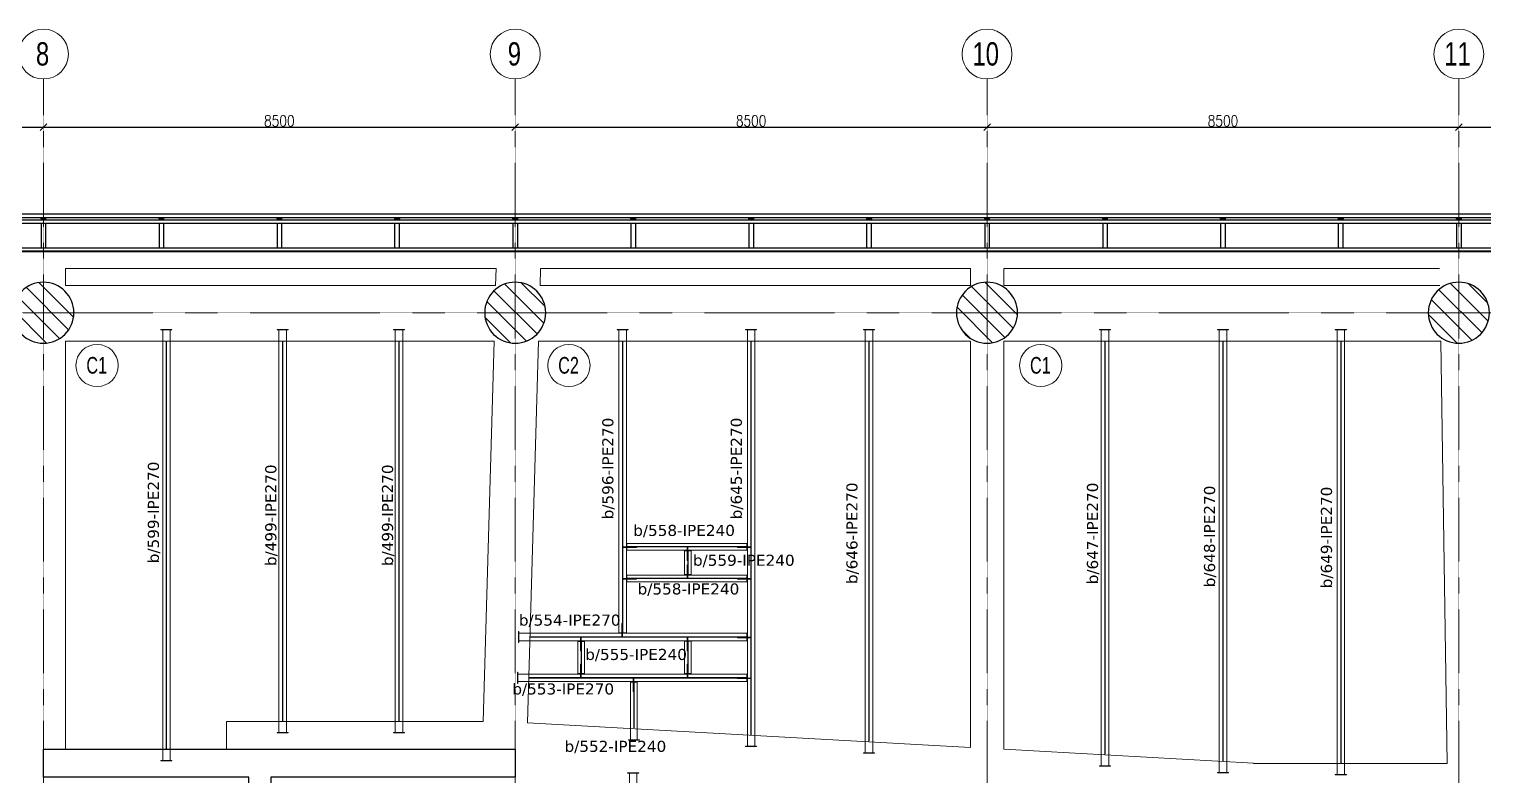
# Model space of a CAD drawing. Header units: millimetres. Extents: x -900 to 76657, y -21218 to 30615.
# Drawn here: x 12966 to 39175, y 17150 to 30615 of the extents above; entities that cross this region are included whole.
import ezdxf

# ---------------------------------------------------------------- set-up
doc = ezdxf.new("R2010")
doc.units = ezdxf.units.MM
doc.header["$LTSCALE"] = 0.9
doc.linetypes.add('Grid Line', pattern=[3.33375, 1.905, -0.47625, 0.47625, -0.47625])
for name, color, linetype, lineweight in [('0-1', 7, 'Continuous', 5), ('A_ALMA', 255, 'Continuous', 5), ('E_COLUMNAS', 1, 'Continuous', 18), ('E_COLUMNAS-3', 1, 'Continuous', 35), ('E_COLUMNAS-4', 1, 'Continuous', 25), ('E_EJES', 8, 'Continuous', 9), ('E_EJES-1', 8, 'Grid Line', 9), ('E_MUROS-1', 2, 'Continuous', 25), ('E_TEXTO', 3, 'Continuous', 9), ('E_VIGAS', 5, 'Continuous', 9), ('E_VIGAS-1', 5, 'Continuous', 25), ('E_VIGAS-2', 1, 'Continuous', 25), ('P-PLATINA', 6, 'Continuous', 15), ('VIGAS_HCB', 253, 'Continuous', 15)]:
    doc.layers.add(name, color=color, linetype=linetype, lineweight=lineweight)
doc.layers.add('COTAS', color=8, linetype='Continuous')
doc.styles.add('Arial Narrow', font='', dxfattribs={"width": 0.85, "height": 0.3})
doc.styles.add('CNI_COTAS', font='romans.shx', dxfattribs={"width": 0.8})
doc.styles.add('Swis721 LtCn BT', font='swisscl.ttf', dxfattribs={"height": 0.42})
doc.styles.add('VERDANA', font='verdana.ttf')
doc.styles.get('Arial Narrow').set_extended_font_data('Arial Narrow')
doc.dimstyles.new('1.5', dxfattribs={"dimscale": 0, "dimtxt": 200, "dimasz": 120, "dimexe": 4, "dimexo": 4, "dimgap": 15, "dimtad": 1, "dimdec": 0, "dimzin": 4, "dimdsep": 46, "dimtxsty": 'CNI_COTAS', "dimblk": 'OBLIQUE', "dimcen": -0.09, "dimclrd": 256, "dimclrt": 3, "dimadec": 0, "dimazin": 0, "dimtfac": 1, "dimtdec": 0, "dimtmove": 2, "dimatfit": 0, "dimldrblk": 'OBLIQUE', "dimfxl": 0.05, "dimtolj": 1, "dimtzin": 0, "dimarcsym": 0})

# ---------------------------------------------------------------- blocks, each defined once
blk = doc.blocks.new('EST_SFM_VIGA-METALICA-SECCION-C - EST_SFM_VIGA-METALICA-UPN160-1604346-_50_00m_N_E_-NIVEL-13 DOC')
at = {"layer": 'E_VIGAS-1'}
for p, q in [((30.11, 0.018), (-30.277, 0.018)), ((-30.272, -0.047), (30.104, -0.047))]:
    blk.add_line(p, q, dxfattribs=at)
blk = doc.blocks.new('EST_SFM_VIGA-METALICA-SECCION-C - EST_SFM_VIGA-METALICA-UPN100-1526554-_50_00m_N_E_-NIVEL-13 DOC')
at = {"layer": 'E_VIGAS-2'}
for p, q in [((34.942, 0.018), (-34.929, 0.018)), ((-34.929, -0.032), (34.942, -0.032))]:
    blk.add_line(p, q, dxfattribs=at)
blk = doc.blocks.new('EST_SFM_VIGA-METALICA-SECCION-C - EST_SFM_VIGA-METALICA-UPN100-1526616-_50_00m_N_E_-NIVEL-13 DOC')
at = {"layer": 'E_VIGAS-2'}
for p, q in [((34.044, 0.032), (-34.827, 0.032)), ((-34.827, -0.018), (34.044, -0.018))]:
    blk.add_line(p, q, dxfattribs=at)
blk = doc.blocks.new('DCTIB_CNI_EST_MOD-1A-FAC_0001_rvt-1-_50_00m_N_E_-NIVEL-13 DOC')
at = {"layer": 'E_VIGAS-1'}
for p, q in [((-65.703, 167.858), (-65.703, 167.859)), ((-65.703, 167.859), (-65.675, 167.859)), ((-65.621, 167.858), (-65.703, 167.858)), ((-65.703, 167.858), (-65.703, 167.83)), ((-65.703, 167.78), (-65.703, 167.33)), ((-65.665, 167.864), (-65.665, 167.878)), ((-65.665, 167.859), (-65.665, 167.864)), ((-65.66, 167.878), (-65.66, 167.864)), ((-65.66, 167.864), (-65.66, 167.859)), ((-65.649, 167.859), (-65.621, 167.859)), ((-65.621, 167.859), (-65.621, 167.858)), ((-65.621, 167.858), (-65.621, 167.83)), ((-65.621, 167.78), (-65.621, 167.33)), ((-63.578, 167.858), (-63.578, 167.859)), ((-63.578, 167.859), (-63.55, 167.859)), ((-63.496, 167.858), (-63.578, 167.858)), ((-63.578, 167.858), (-63.578, 167.83)), ((-63.578, 167.78), (-63.578, 167.33)), ((-63.54, 167.864), (-63.54, 167.878)), ((-63.54, 167.859), (-63.54, 167.864)), ((-63.535, 167.878), (-63.535, 167.864)), ((-63.535, 167.864), (-63.535, 167.859)), ((-63.524, 167.859), (-63.496, 167.859)), ((-63.496, 167.859), (-63.496, 167.858)), ((-63.496, 167.858), (-63.496, 167.83)), ((-63.496, 167.78), (-63.496, 167.33)), ((-61.453, 167.858), (-61.453, 167.859)), ((-61.453, 167.859), (-61.425, 167.859)), ((-61.371, 167.858), (-61.453, 167.858)), ((-61.453, 167.858), (-61.453, 167.83)), ((-61.453, 167.78), (-61.453, 167.33)), ((-61.415, 167.864), (-61.415, 167.878)), ((-61.415, 167.859), (-61.415, 167.864)), ((-61.41, 167.878), (-61.41, 167.864)), ((-61.41, 167.864), (-61.41, 167.859)), ((-61.399, 167.859), (-61.371, 167.859)), ((-61.371, 167.859), (-61.371, 167.858)), ((-61.371, 167.858), (-61.371, 167.83)), ((-61.371, 167.78), (-61.371, 167.33)), ((-59.328, 167.859), (-59.3, 167.859)), ((-59.328, 167.858), (-59.328, 167.859)), ((-59.246, 167.858), (-59.328, 167.858)), ((-59.328, 167.83), (-59.328, 167.858)), ((-59.328, 167.33), (-59.328, 167.78)), ((-59.29, 167.864), (-59.29, 167.878)), ((-59.29, 167.859), (-59.29, 167.864)), ((-59.285, 167.878), (-59.285, 167.864)), ((-59.285, 167.864), (-59.285, 167.859)), ((-59.274, 167.859), (-59.246, 167.859)), ((-59.246, 167.859), (-59.246, 167.858)), ((-59.246, 167.83), (-59.246, 167.858)), ((-59.246, 167.33), (-59.246, 167.78)), ((-57.203, 167.858), (-57.203, 167.859)), ((-57.203, 167.859), (-57.176, 167.859)), ((-57.121, 167.858), (-57.203, 167.858)), ((-57.203, 167.858), (-57.203, 167.83)), ((-57.203, 167.78), (-57.203, 167.33)), ((-57.165, 167.864), (-57.165, 167.878)), ((-57.165, 167.859), (-57.165, 167.864)), ((-57.16, 167.878), (-57.16, 167.864)), ((-57.16, 167.864), (-57.16, 167.859)), ((-57.149, 167.859), (-57.121, 167.859)), ((-57.121, 167.859), (-57.121, 167.858)), ((-57.121, 167.858), (-57.121, 167.83)), ((-57.121, 167.78), (-57.121, 167.33)), ((-55.078, 167.858), (-55.078, 167.859)), ((-55.078, 167.859), (-55.05, 167.859)), ((-54.996, 167.858), (-55.078, 167.858)), ((-55.078, 167.858), (-55.078, 167.83)), ((-55.078, 167.78), (-55.078, 167.33)), ((-55.04, 167.864), (-55.04, 167.878)), ((-55.04, 167.859), (-55.04, 167.864)), ((-55.035, 167.878), (-55.035, 167.864)), ((-55.035, 167.864), (-55.035, 167.859)), ((-55.024, 167.859), (-54.996, 167.859)), ((-54.996, 167.859), (-54.996, 167.858)), ((-54.996, 167.858), (-54.996, 167.83)), ((-54.996, 167.78), (-54.996, 167.33)), ((-52.953, 167.858), (-52.953, 167.859)), ((-52.953, 167.859), (-52.925, 167.859)), ((-52.871, 167.858), (-52.953, 167.858)), ((-52.953, 167.858), (-52.953, 167.83)), ((-52.953, 167.78), (-52.953, 167.33)), ((-52.915, 167.864), (-52.915, 167.878)), ((-52.915, 167.859), (-52.915, 167.864)), ((-52.91, 167.878), (-52.91, 167.864)), ((-52.91, 167.864), (-52.91, 167.859)), ((-52.899, 167.859), (-52.871, 167.859)), ((-52.871, 167.859), (-52.871, 167.858)), ((-52.871, 167.858), (-52.871, 167.83)), ((-52.871, 167.78), (-52.871, 167.33)), ((-50.828, 167.859), (-50.8, 167.859)), ((-50.828, 167.858), (-50.828, 167.859)), ((-50.746, 167.858), (-50.828, 167.858)), ((-50.828, 167.83), (-50.828, 167.858)), ((-50.828, 167.33), (-50.828, 167.78)), ((-50.79, 167.864), (-50.79, 167.878)), ((-50.79, 167.859), (-50.79, 167.864)), ((-50.785, 167.878), (-50.785, 167.864)), ((-50.785, 167.864), (-50.785, 167.859)), ((-50.774, 167.859), (-50.746, 167.859)), ((-50.746, 167.859), (-50.746, 167.858)), ((-50.746, 167.83), (-50.746, 167.858)), ((-50.746, 167.33), (-50.746, 167.78)), ((-48.703, 167.858), (-48.703, 167.859)), ((-48.703, 167.859), (-48.676, 167.859)), ((-48.621, 167.858), (-48.703, 167.858)), ((-48.703, 167.858), (-48.703, 167.83)), ((-48.703, 167.78), (-48.703, 167.33)), ((-48.665, 167.864), (-48.665, 167.878)), ((-48.665, 167.859), (-48.665, 167.864)), ((-48.66, 167.878), (-48.66, 167.864)), ((-48.66, 167.864), (-48.66, 167.859)), ((-48.649, 167.859), (-48.621, 167.859)), ((-48.621, 167.859), (-48.621, 167.858)), ((-48.621, 167.858), (-48.621, 167.83)), ((-48.621, 167.78), (-48.621, 167.33)), ((-46.578, 167.858), (-46.578, 167.859)), ((-46.578, 167.859), (-46.55, 167.859)), ((-46.496, 167.858), (-46.578, 167.858)), ((-46.578, 167.858), (-46.578, 167.83)), ((-46.578, 167.78), (-46.578, 167.33)), ((-46.54, 167.864), (-46.54, 167.878)), ((-46.54, 167.859), (-46.54, 167.864)), ((-46.535, 167.878), (-46.535, 167.864)), ((-46.535, 167.864), (-46.535, 167.859)), ((-46.524, 167.859), (-46.496, 167.859)), ((-46.496, 167.859), (-46.496, 167.858)), ((-46.496, 167.858), (-46.496, 167.83)), ((-46.496, 167.78), (-46.496, 167.33)), ((-44.453, 167.858), (-44.453, 167.859)), ((-44.453, 167.859), (-44.425, 167.859)), ((-44.371, 167.858), (-44.453, 167.858)), ((-44.453, 167.858), (-44.453, 167.83)), ((-44.453, 167.78), (-44.453, 167.33)), ((-44.415, 167.864), (-44.415, 167.878)), ((-44.415, 167.859), (-44.415, 167.864)), ((-44.41, 167.878), (-44.41, 167.864)), ((-44.41, 167.864), (-44.41, 167.859)), ((-44.399, 167.859), (-44.371, 167.859)), ((-44.371, 167.859), (-44.371, 167.858)), ((-44.371, 167.858), (-44.371, 167.83)), ((-44.371, 167.78), (-44.371, 167.33)), ((-42.328, 167.859), (-42.3, 167.859)), ((-42.328, 167.858), (-42.328, 167.859)), ((-42.246, 167.858), (-42.328, 167.858)), ((-42.328, 167.83), (-42.328, 167.858)), ((-42.328, 167.33), (-42.328, 167.78)), ((-42.29, 167.864), (-42.29, 167.878)), ((-42.29, 167.859), (-42.29, 167.864)), ((-42.285, 167.878), (-42.285, 167.864)), ((-42.285, 167.864), (-42.285, 167.859)), ((-42.274, 167.859), (-42.246, 167.859)), ((-42.246, 167.859), (-42.246, 167.858)), ((-42.246, 167.83), (-42.246, 167.858)), ((-42.246, 167.33), (-42.246, 167.78)), ((-40.203, 167.858), (-40.203, 167.859)), ((-40.203, 167.859), (-40.176, 167.859)), ((-40.121, 167.858), (-40.203, 167.858)), ((-40.203, 167.858), (-40.203, 167.83)), ((-40.203, 167.78), (-40.203, 167.33)), ((-40.165, 167.864), (-40.165, 167.878)), ((-40.165, 167.859), (-40.165, 167.864)), ((-40.16, 167.878), (-40.16, 167.864)), ((-40.16, 167.864), (-40.16, 167.859)), ((-40.149, 167.859), (-40.121, 167.859)), ((-40.121, 167.859), (-40.121, 167.858)), ((-40.121, 167.858), (-40.121, 167.83)), ((-40.121, 167.78), (-40.121, 167.33)), ((-65.703, 167.28), (-65.703, 167.263)), ((-65.621, 167.263), (-65.703, 167.263)), ((-65.621, 167.28), (-65.621, 167.263)), ((-63.578, 167.28), (-63.578, 167.263)), ((-63.496, 167.263), (-63.578, 167.263)), ((-63.496, 167.28), (-63.496, 167.263)), ((-61.453, 167.28), (-61.453, 167.263)), ((-61.371, 167.263), (-61.453, 167.263)), ((-61.371, 167.28), (-61.371, 167.263)), ((-59.328, 167.263), (-59.328, 167.28)), ((-59.246, 167.263), (-59.328, 167.263)), ((-59.246, 167.263), (-59.246, 167.28)), ((-57.203, 167.28), (-57.203, 167.263)), ((-57.121, 167.263), (-57.203, 167.263)), ((-57.121, 167.28), (-57.121, 167.263)), ((-55.078, 167.28), (-55.078, 167.263)), ((-54.996, 167.263), (-55.078, 167.263)), ((-54.996, 167.28), (-54.996, 167.263)), ((-52.953, 167.28), (-52.953, 167.26)), ((-52.871, 167.26), (-52.953, 167.26)), ((-52.871, 167.28), (-52.871, 167.26)), ((-50.828, 167.263), (-50.828, 167.28)), ((-50.746, 167.263), (-50.828, 167.263)), ((-50.746, 167.263), (-50.746, 167.28)), ((-48.703, 167.28), (-48.703, 167.263)), ((-48.621, 167.263), (-48.703, 167.263)), ((-48.621, 167.28), (-48.621, 167.263)), ((-46.578, 167.28), (-46.578, 167.263)), ((-46.496, 167.263), (-46.578, 167.263)), ((-46.496, 167.28), (-46.496, 167.263)), ((-44.453, 167.28), (-44.453, 167.263)), ((-44.371, 167.263), (-44.453, 167.263)), ((-44.371, 167.28), (-44.371, 167.263)), ((-42.328, 167.263), (-42.328, 167.28)), ((-42.246, 167.263), (-42.328, 167.263)), ((-42.246, 167.263), (-42.246, 167.28)), ((-40.203, 167.28), (-40.203, 167.263)), ((-40.121, 167.263), (-40.203, 167.263)), ((-40.121, 167.28), (-40.121, 167.263))]:
    blk.add_line(p, q, dxfattribs=at)
for points, knots in [([(-65.675, 167.859), (-65.674, 167.859), (-65.673, 167.859), (-65.67, 167.859), (-65.668, 167.86), (-65.666, 167.86), (-65.665, 167.862), (-65.665, 167.863), (-65.665, 167.864)], [0, 0, 0, 0, 0.142857, 0.285714, 0.428571, 0.571429, 0.785714, 1, 1, 1, 1]), ([(-65.665, 167.864), (-65.665, 167.863), (-65.665, 167.862), (-65.667, 167.86), (-65.668, 167.86), (-65.67, 167.859), (-65.671, 167.859), (-65.672, 167.859), (-65.674, 167.859), (-65.675, 167.859)], [0, 0, 0, 0, 0.285714, 0.428571, 0.571429, 0.678571, 0.732143, 0.785714, 1, 1, 1, 1]), ([(-65.649, 167.859), (-65.65, 167.859), (-65.651, 167.859), (-65.654, 167.859), (-65.656, 167.86), (-65.658, 167.86), (-65.659, 167.862), (-65.66, 167.863), (-65.66, 167.864)], [0, 0, 0, 0, 0.142857, 0.285714, 0.428571, 0.571429, 0.785714, 1, 1, 1, 1]), ([(-65.66, 167.864), (-65.66, 167.863), (-65.659, 167.862), (-65.658, 167.86), (-65.656, 167.86), (-65.655, 167.859), (-65.654, 167.859), (-65.652, 167.859), (-65.65, 167.859), (-65.649, 167.859)], [0, 0, 0, 0, 0.285714, 0.428571, 0.571429, 0.678571, 0.732143, 0.785714, 1, 1, 1, 1]), ([(-63.55, 167.859), (-63.549, 167.859), (-63.548, 167.859), (-63.545, 167.859), (-63.543, 167.86), (-63.541, 167.86), (-63.54, 167.862), (-63.54, 167.863), (-63.54, 167.864)], [0, 0, 0, 0, 0.142857, 0.285714, 0.428571, 0.571429, 0.785714, 1, 1, 1, 1]), ([(-63.54, 167.864), (-63.54, 167.863), (-63.54, 167.862), (-63.542, 167.86), (-63.543, 167.86), (-63.545, 167.859), (-63.546, 167.859), (-63.547, 167.859), (-63.549, 167.859), (-63.55, 167.859)], [0, 0, 0, 0, 0.285714, 0.428571, 0.571429, 0.678571, 0.732143, 0.785714, 1, 1, 1, 1]), ([(-63.524, 167.859), (-63.525, 167.859), (-63.526, 167.859), (-63.529, 167.859), (-63.531, 167.86), (-63.533, 167.86), (-63.534, 167.862), (-63.535, 167.863), (-63.535, 167.864)], [0, 0, 0, 0, 0.142857, 0.285714, 0.428571, 0.571429, 0.785714, 1, 1, 1, 1]), ([(-63.535, 167.864), (-63.535, 167.863), (-63.534, 167.862), (-63.533, 167.86), (-63.531, 167.86), (-63.53, 167.859), (-63.529, 167.859), (-63.527, 167.859), (-63.525, 167.859), (-63.524, 167.859)], [0, 0, 0, 0, 0.285714, 0.428571, 0.571429, 0.678571, 0.732143, 0.785714, 1, 1, 1, 1]), ([(-61.425, 167.859), (-61.424, 167.859), (-61.423, 167.859), (-61.42, 167.859), (-61.418, 167.86), (-61.416, 167.86), (-61.415, 167.862), (-61.415, 167.863), (-61.415, 167.864)], [0, 0, 0, 0, 0.142857, 0.285714, 0.428571, 0.571429, 0.785714, 1, 1, 1, 1]), ([(-61.415, 167.864), (-61.415, 167.863), (-61.415, 167.862), (-61.417, 167.86), (-61.418, 167.86), (-61.42, 167.859), (-61.421, 167.859), (-61.422, 167.859), (-61.424, 167.859), (-61.425, 167.859)], [0, 0, 0, 0, 0.285714, 0.428571, 0.571429, 0.678571, 0.732143, 0.785714, 1, 1, 1, 1]), ([(-61.399, 167.859), (-61.4, 167.859), (-61.401, 167.859), (-61.404, 167.859), (-61.406, 167.86), (-61.408, 167.86), (-61.409, 167.862), (-61.41, 167.863), (-61.41, 167.864)], [0, 0, 0, 0, 0.142857, 0.285714, 0.428571, 0.571429, 0.785714, 1, 1, 1, 1]), ([(-61.41, 167.864), (-61.41, 167.863), (-61.409, 167.862), (-61.408, 167.86), (-61.406, 167.86), (-61.405, 167.859), (-61.404, 167.859), (-61.402, 167.859), (-61.4, 167.859), (-61.399, 167.859)], [0, 0, 0, 0, 0.285714, 0.428571, 0.571429, 0.678571, 0.732143, 0.785714, 1, 1, 1, 1]), ([(-59.29, 167.864), (-59.29, 167.863), (-59.29, 167.862), (-59.292, 167.86), (-59.293, 167.86), (-59.295, 167.859), (-59.296, 167.859), (-59.297, 167.859), (-59.299, 167.859), (-59.3, 167.859)], [0, 0, 0, 0, 0.285714, 0.428571, 0.571429, 0.678571, 0.732143, 0.785714, 1, 1, 1, 1]), ([(-59.3, 167.859), (-59.299, 167.859), (-59.298, 167.859), (-59.295, 167.859), (-59.293, 167.86), (-59.291, 167.86), (-59.29, 167.862), (-59.29, 167.863), (-59.29, 167.864)], [0, 0, 0, 0, 0.142857, 0.285714, 0.428571, 0.571429, 0.785714, 1, 1, 1, 1]), ([(-59.285, 167.864), (-59.285, 167.863), (-59.284, 167.862), (-59.283, 167.86), (-59.281, 167.86), (-59.28, 167.859), (-59.279, 167.859), (-59.277, 167.859), (-59.275, 167.859), (-59.274, 167.859)], [0, 0, 0, 0, 0.285714, 0.428571, 0.571429, 0.678571, 0.732143, 0.785714, 1, 1, 1, 1]), ([(-59.274, 167.859), (-59.275, 167.859), (-59.276, 167.859), (-59.279, 167.859), (-59.281, 167.86), (-59.283, 167.86), (-59.284, 167.862), (-59.285, 167.863), (-59.285, 167.864)], [0, 0, 0, 0, 0.142857, 0.285714, 0.428571, 0.571429, 0.785714, 1, 1, 1, 1]), ([(-57.176, 167.859), (-57.175, 167.859), (-57.173, 167.859), (-57.171, 167.859), (-57.168, 167.86), (-57.167, 167.86), (-57.165, 167.862), (-57.165, 167.863), (-57.165, 167.864)], [0, 0, 0, 0, 0.142857, 0.285714, 0.428571, 0.571429, 0.785714, 1, 1, 1, 1]), ([(-57.165, 167.864), (-57.165, 167.863), (-57.165, 167.862), (-57.167, 167.86), (-57.168, 167.86), (-57.17, 167.859), (-57.171, 167.859), (-57.173, 167.859), (-57.174, 167.859), (-57.176, 167.859)], [0, 0, 0, 0, 0.285714, 0.428571, 0.571429, 0.678571, 0.732143, 0.785714, 1, 1, 1, 1]), ([(-57.149, 167.859), (-57.15, 167.859), (-57.152, 167.859), (-57.154, 167.859), (-57.156, 167.86), (-57.158, 167.86), (-57.16, 167.862), (-57.16, 167.863), (-57.16, 167.864)], [0, 0, 0, 0, 0.142857, 0.285714, 0.428571, 0.571429, 0.785714, 1, 1, 1, 1]), ([(-57.16, 167.864), (-57.16, 167.863), (-57.159, 167.862), (-57.158, 167.86), (-57.156, 167.86), (-57.155, 167.859), (-57.154, 167.859), (-57.152, 167.859), (-57.15, 167.859), (-57.149, 167.859)], [0, 0, 0, 0, 0.285714, 0.428571, 0.571429, 0.678571, 0.732143, 0.785714, 1, 1, 1, 1]), ([(-55.05, 167.859), (-55.049, 167.859), (-55.048, 167.859), (-55.045, 167.859), (-55.043, 167.86), (-55.041, 167.86), (-55.04, 167.862), (-55.04, 167.863), (-55.04, 167.864)], [0, 0, 0, 0, 0.142857, 0.285714, 0.428571, 0.571429, 0.785714, 1, 1, 1, 1]), ([(-55.04, 167.864), (-55.04, 167.863), (-55.04, 167.862), (-55.042, 167.86), (-55.043, 167.86), (-55.045, 167.859), (-55.046, 167.859), (-55.047, 167.859), (-55.049, 167.859), (-55.05, 167.859)], [0, 0, 0, 0, 0.285714, 0.428571, 0.571429, 0.678571, 0.732143, 0.785714, 1, 1, 1, 1]), ([(-55.024, 167.859), (-55.025, 167.859), (-55.026, 167.859), (-55.029, 167.859), (-55.031, 167.86), (-55.033, 167.86), (-55.034, 167.862), (-55.035, 167.863), (-55.035, 167.864)], [0, 0, 0, 0, 0.142857, 0.285714, 0.428571, 0.571429, 0.785714, 1, 1, 1, 1]), ([(-55.035, 167.864), (-55.035, 167.863), (-55.034, 167.862), (-55.033, 167.86), (-55.031, 167.86), (-55.03, 167.859), (-55.029, 167.859), (-55.027, 167.859), (-55.025, 167.859), (-55.024, 167.859)], [0, 0, 0, 0, 0.285714, 0.428571, 0.571429, 0.678571, 0.732143, 0.785714, 1, 1, 1, 1]), ([(-52.925, 167.859), (-52.924, 167.859), (-52.923, 167.859), (-52.92, 167.859), (-52.918, 167.86), (-52.916, 167.86), (-52.915, 167.862), (-52.915, 167.863), (-52.915, 167.864)], [0, 0, 0, 0, 0.142857, 0.285714, 0.428571, 0.571429, 0.785714, 1, 1, 1, 1]), ([(-52.915, 167.864), (-52.915, 167.863), (-52.915, 167.862), (-52.917, 167.86), (-52.918, 167.86), (-52.92, 167.859), (-52.921, 167.859), (-52.922, 167.859), (-52.924, 167.859), (-52.925, 167.859)], [0, 0, 0, 0, 0.285714, 0.428571, 0.571429, 0.678571, 0.732143, 0.785714, 1, 1, 1, 1]), ([(-52.899, 167.859), (-52.9, 167.859), (-52.901, 167.859), (-52.904, 167.859), (-52.906, 167.86), (-52.908, 167.86), (-52.909, 167.862), (-52.91, 167.863), (-52.91, 167.864)], [0, 0, 0, 0, 0.142857, 0.285714, 0.428571, 0.571429, 0.785714, 1, 1, 1, 1]), ([(-52.91, 167.864), (-52.91, 167.863), (-52.909, 167.862), (-52.908, 167.86), (-52.906, 167.86), (-52.905, 167.859), (-52.904, 167.859), (-52.902, 167.859), (-52.9, 167.859), (-52.899, 167.859)], [0, 0, 0, 0, 0.285714, 0.428571, 0.571429, 0.678571, 0.732143, 0.785714, 1, 1, 1, 1]), ([(-50.79, 167.864), (-50.79, 167.863), (-50.79, 167.862), (-50.792, 167.86), (-50.793, 167.86), (-50.795, 167.859), (-50.796, 167.859), (-50.797, 167.859), (-50.799, 167.859), (-50.8, 167.859)], [0, 0, 0, 0, 0.285714, 0.428571, 0.571429, 0.678571, 0.732143, 0.785714, 1, 1, 1, 1]), ([(-50.8, 167.859), (-50.799, 167.859), (-50.798, 167.859), (-50.795, 167.859), (-50.793, 167.86), (-50.791, 167.86), (-50.79, 167.862), (-50.79, 167.863), (-50.79, 167.864)], [0, 0, 0, 0, 0.142857, 0.285714, 0.428571, 0.571429, 0.785714, 1, 1, 1, 1]), ([(-50.785, 167.864), (-50.785, 167.863), (-50.784, 167.862), (-50.783, 167.86), (-50.781, 167.86), (-50.78, 167.859), (-50.779, 167.859), (-50.777, 167.859), (-50.775, 167.859), (-50.774, 167.859)], [0, 0, 0, 0, 0.285714, 0.428571, 0.571429, 0.678571, 0.732143, 0.785714, 1, 1, 1, 1]), ([(-50.774, 167.859), (-50.775, 167.859), (-50.776, 167.859), (-50.779, 167.859), (-50.781, 167.86), (-50.783, 167.86), (-50.784, 167.862), (-50.785, 167.863), (-50.785, 167.864)], [0, 0, 0, 0, 0.142857, 0.285714, 0.428571, 0.571429, 0.785714, 1, 1, 1, 1]), ([(-48.665, 167.864), (-48.665, 167.863), (-48.665, 167.862), (-48.667, 167.86), (-48.668, 167.86), (-48.67, 167.859), (-48.671, 167.859), (-48.673, 167.859), (-48.674, 167.859), (-48.676, 167.859)], [0, 0, 0, 0, 0.285714, 0.428571, 0.571429, 0.678571, 0.732143, 0.785714, 1, 1, 1, 1]), ([(-48.669, 167.86), (-48.668, 167.86), (-48.667, 167.86), (-48.665, 167.862), (-48.665, 167.863), (-48.665, 167.864)], [0.4285714, 0.4285714, 0.4285714, 0.4285714, 0.5714286, 0.7857143, 1, 1, 1, 1]), ([(-48.649, 167.859), (-48.65, 167.859), (-48.652, 167.859), (-48.654, 167.859), (-48.656, 167.86), (-48.658, 167.86), (-48.66, 167.862), (-48.66, 167.863), (-48.66, 167.864)], [0, 0, 0, 0, 0.142857, 0.285714, 0.428571, 0.571429, 0.785714, 1, 1, 1, 1]), ([(-48.66, 167.864), (-48.66, 167.863), (-48.659, 167.862), (-48.658, 167.86), (-48.656, 167.86), (-48.655, 167.859), (-48.654, 167.859), (-48.652, 167.859), (-48.65, 167.859), (-48.649, 167.859)], [0, 0, 0, 0, 0.285714, 0.428571, 0.571429, 0.678571, 0.732143, 0.785714, 1, 1, 1, 1]), ([(-46.55, 167.859), (-46.549, 167.859), (-46.548, 167.859), (-46.545, 167.859), (-46.543, 167.86), (-46.541, 167.86), (-46.54, 167.862), (-46.54, 167.863), (-46.54, 167.864)], [0, 0, 0, 0, 0.142857, 0.285714, 0.428571, 0.571429, 0.785714, 1, 1, 1, 1]), ([(-46.54, 167.864), (-46.54, 167.863), (-46.54, 167.862), (-46.542, 167.86), (-46.543, 167.86), (-46.545, 167.859), (-46.546, 167.859), (-46.547, 167.859), (-46.549, 167.859), (-46.55, 167.859)], [0, 0, 0, 0, 0.285714, 0.428571, 0.571429, 0.678571, 0.732143, 0.785714, 1, 1, 1, 1]), ([(-46.524, 167.859), (-46.525, 167.859), (-46.526, 167.859), (-46.529, 167.859), (-46.531, 167.86), (-46.533, 167.86), (-46.534, 167.862), (-46.535, 167.863), (-46.535, 167.864)], [0, 0, 0, 0, 0.142857, 0.285714, 0.428571, 0.571429, 0.785714, 1, 1, 1, 1]), ([(-46.535, 167.864), (-46.535, 167.863), (-46.534, 167.862), (-46.533, 167.86), (-46.531, 167.86), (-46.53, 167.859), (-46.529, 167.859), (-46.527, 167.859), (-46.525, 167.859), (-46.524, 167.859)], [0, 0, 0, 0, 0.285714, 0.428571, 0.571429, 0.678571, 0.732143, 0.785714, 1, 1, 1, 1]), ([(-44.425, 167.859), (-44.424, 167.859), (-44.423, 167.859), (-44.42, 167.859), (-44.418, 167.86), (-44.416, 167.86), (-44.415, 167.862), (-44.415, 167.863), (-44.415, 167.864)], [0, 0, 0, 0, 0.142857, 0.285714, 0.428571, 0.571429, 0.785714, 1, 1, 1, 1]), ([(-44.415, 167.864), (-44.415, 167.863), (-44.415, 167.862), (-44.417, 167.86), (-44.418, 167.86), (-44.42, 167.859), (-44.421, 167.859), (-44.422, 167.859), (-44.424, 167.859), (-44.425, 167.859)], [0, 0, 0, 0, 0.285714, 0.428571, 0.571429, 0.678571, 0.732143, 0.785714, 1, 1, 1, 1]), ([(-44.399, 167.859), (-44.4, 167.859), (-44.401, 167.859), (-44.404, 167.859), (-44.406, 167.86), (-44.408, 167.86), (-44.409, 167.862), (-44.41, 167.863), (-44.41, 167.864)], [0, 0, 0, 0, 0.142857, 0.285714, 0.428571, 0.571429, 0.785714, 1, 1, 1, 1]), ([(-44.41, 167.864), (-44.41, 167.863), (-44.409, 167.862), (-44.408, 167.86), (-44.406, 167.86), (-44.405, 167.859), (-44.404, 167.859), (-44.402, 167.859), (-44.4, 167.859), (-44.399, 167.859)], [0, 0, 0, 0, 0.285714, 0.428571, 0.571429, 0.678571, 0.732143, 0.785714, 1, 1, 1, 1]), ([(-42.29, 167.864), (-42.29, 167.863), (-42.29, 167.862), (-42.292, 167.86), (-42.293, 167.86), (-42.295, 167.859), (-42.296, 167.859), (-42.297, 167.859), (-42.299, 167.859), (-42.3, 167.859)], [0, 0, 0, 0, 0.285714, 0.428571, 0.571429, 0.678571, 0.732143, 0.785714, 1, 1, 1, 1]), ([(-42.3, 167.859), (-42.299, 167.859), (-42.298, 167.859), (-42.295, 167.859), (-42.293, 167.86), (-42.291, 167.86), (-42.29, 167.862), (-42.29, 167.863), (-42.29, 167.864)], [0, 0, 0, 0, 0.142857, 0.285714, 0.428571, 0.571429, 0.785714, 1, 1, 1, 1]), ([(-42.285, 167.864), (-42.285, 167.863), (-42.284, 167.862), (-42.283, 167.86), (-42.281, 167.86), (-42.28, 167.859), (-42.279, 167.859), (-42.277, 167.859), (-42.275, 167.859), (-42.274, 167.859)], [0, 0, 0, 0, 0.285714, 0.428571, 0.571429, 0.678571, 0.732143, 0.785714, 1, 1, 1, 1]), ([(-42.274, 167.859), (-42.275, 167.859), (-42.276, 167.859), (-42.279, 167.859), (-42.281, 167.86), (-42.283, 167.86), (-42.284, 167.862), (-42.285, 167.863), (-42.285, 167.864)], [0, 0, 0, 0, 0.142857, 0.285714, 0.428571, 0.571429, 0.785714, 1, 1, 1, 1]), ([(-40.176, 167.859), (-40.175, 167.859), (-40.173, 167.859), (-40.171, 167.859), (-40.168, 167.86), (-40.167, 167.86), (-40.165, 167.862), (-40.165, 167.863), (-40.165, 167.864)], [0, 0, 0, 0, 0.142857, 0.285714, 0.428571, 0.571429, 0.785714, 1, 1, 1, 1]), ([(-40.165, 167.864), (-40.165, 167.863), (-40.165, 167.862), (-40.167, 167.86), (-40.168, 167.86), (-40.17, 167.859), (-40.171, 167.859), (-40.173, 167.859), (-40.174, 167.859), (-40.176, 167.859)], [0, 0, 0, 0, 0.285714, 0.428571, 0.571429, 0.678571, 0.732143, 0.785714, 1, 1, 1, 1]), ([(-40.149, 167.859), (-40.15, 167.859), (-40.152, 167.859), (-40.154, 167.859), (-40.156, 167.86), (-40.158, 167.86), (-40.16, 167.862), (-40.16, 167.863), (-40.16, 167.864)], [0, 0, 0, 0, 0.142857, 0.285714, 0.428571, 0.571429, 0.785714, 1, 1, 1, 1]), ([(-40.16, 167.864), (-40.16, 167.863), (-40.159, 167.862), (-40.158, 167.86), (-40.156, 167.86), (-40.155, 167.859), (-40.154, 167.859), (-40.152, 167.859), (-40.15, 167.859), (-40.149, 167.859)], [0, 0, 0, 0, 0.285714, 0.428571, 0.571429, 0.678571, 0.732143, 0.785714, 1, 1, 1, 1])]:
    blk.add_open_spline(points, degree=3, knots=knots, dxfattribs=at)
blk.add_open_spline([(-48.676, 167.859), (-48.675, 167.859), (-48.673, 167.859), (-48.671, 167.859), (-48.669, 167.859), (-48.669, 167.86)], degree=3, dxfattribs=at)
for name, p in [('EST_SFM_VIGA-METALICA-SECCION-C - EST_SFM_VIGA-METALICA-UPN160-1604346-_50_00m_N_E_-NIVEL-13 DOC', (-40.081, 167.925)), ('EST_SFM_VIGA-METALICA-SECCION-C - EST_SFM_VIGA-METALICA-UPN100-1526554-_50_00m_N_E_-NIVEL-13 DOC', (-40.169, 167.812)), ('EST_SFM_VIGA-METALICA-SECCION-C - EST_SFM_VIGA-METALICA-UPN100-1526616-_50_00m_N_E_-NIVEL-13 DOC', (-39.77, 167.298))]:
    blk.add_blockref(name, p, dxfattribs=at)
blk = doc.blocks.new('EST_SCM_COLUMNA-SECCION-CIRCULAR - EST_SCM_COLUMNA-CONCRETO-CIRCULAR_Ø_110cm-1246215-_50_00m_N_E_-NIVEL-13 DOC')
at = {"layer": 'E_COLUMNAS'}
h = blk.add_hatch(dxfattribs=at)
h.set_pattern_fill('FP_15', color=256, style=0, pattern_type=2)
h.set_pattern_definition([(135, (65.662, -166.162), (-0.15909903, -0.15909903), [])])
h.paths.add_polyline_path([(0.041, -0.548), (0.122, -0.536), (0.208, -0.509), (0.275, -0.476), (0.343, -0.43), (0.403, -0.374), (0.454, -0.31), (0.496, -0.239), (0.526, -0.162), (0.544, -0.082), (0.55, 0), (0.544, 0.082), (0.526, 0.162), (0.496, 0.239), (0.454, 0.31), (0.403, 0.374), (0.343, 0.43), (0.275, 0.476), (0.201, 0.512), (0.122, 0.536), (0.041, 0.548), (-0.041, 0.548), (-0.122, 0.536), (-0.201, 0.512), (-0.275, 0.476), (-0.343, 0.43), (-0.403, 0.374), (-0.454, 0.31), (-0.496, 0.239), (-0.526, 0.162), (-0.544, 0.082), (-0.55, 0), (-0.544, -0.082), (-0.526, -0.162), (-0.496, -0.239), (-0.454, -0.31), (-0.403, -0.374), (-0.343, -0.43), (-0.275, -0.476), (-0.201, -0.512), (-0.122, -0.536), (-0.041, -0.548)])
at = {"layer": 'E_COLUMNAS-4'}
for start, end in [(0, 180), (180, 0)]:
    blk.add_arc((0, 0), 0.55, start, end, dxfattribs=at)
blk = doc.blocks.new('EST_SCM_COLUMNA-SECCION-CIRCULAR - EST_SCM_COLUMNA-CONCRETO-CIRCULAR_Ø_110cm-V18-_50_00m_N_E_-NIVEL-13 DOC')
at = {"layer": 'E_COLUMNAS'}
h = blk.add_hatch(dxfattribs=at)
h.set_pattern_fill('FP_17', color=256, style=0, pattern_type=2)
h.set_pattern_definition([(135, (57.162, -166.162), (-0.15909903, -0.15909903), [])])
h.paths.add_polyline_path([(0.041, -0.548), (0.122, -0.536), (0.201, -0.512), (0.275, -0.476), (0.343, -0.43), (0.403, -0.374), (0.454, -0.31), (0.496, -0.239), (0.526, -0.162), (0.544, -0.082), (0.55, 0), (0.542, 0.089), (0.526, 0.162), (0.496, 0.239), (0.454, 0.31), (0.403, 0.374), (0.343, 0.43), (0.275, 0.476), (0.201, 0.512), (0.122, 0.536), (0.041, 0.548), (-0.047, 0.548), (-0.122, 0.536), (-0.201, 0.512), (-0.275, 0.476), (-0.343, 0.43), (-0.403, 0.374), (-0.454, 0.31), (-0.496, 0.239), (-0.526, 0.162), (-0.544, 0.082), (-0.55, 0), (-0.544, -0.082), (-0.526, -0.162), (-0.496, -0.239), (-0.454, -0.31), (-0.403, -0.374), (-0.343, -0.43), (-0.275, -0.476), (-0.201, -0.512), (-0.122, -0.536), (-0.041, -0.548)])
at = {"layer": 'E_COLUMNAS-4'}
for start, end in [(0, 180), (180, 0)]:
    blk.add_arc((0, 0), 0.55, start, end, dxfattribs=at)
blk = doc.blocks.new('EST_SCM_COLUMNA-SECCION-CIRCULAR - EST_SCM_COLUMNA-CONCRETO-CIRCULAR_Ø_110cm-V19-_50_00m_N_E_-NIVEL-13 DOC')
at = {"layer": 'E_COLUMNAS'}
h = blk.add_hatch(dxfattribs=at)
h.set_pattern_fill('FP_18', color=256, style=0, pattern_type=2)
h.set_pattern_definition([(135, (48.662, -166.162), (-0.15909903, -0.15909903), [])])
h.paths.add_polyline_path([(-0.041, -0.548), (0.041, -0.548), (0.122, -0.536), (0.201, -0.512), (0.275, -0.476), (0.343, -0.43), (0.403, -0.374), (0.454, -0.31), (0.496, -0.239), (0.526, -0.162), (0.544, -0.082), (0.55, 0), (0.544, 0.082), (0.526, 0.162), (0.496, 0.239), (0.454, 0.31), (0.403, 0.374), (0.343, 0.43), (0.275, 0.476), (0.201, 0.512), (0.122, 0.536), (0.041, 0.548), (-0.041, 0.548), (-0.122, 0.536), (-0.201, 0.512), (-0.275, 0.476), (-0.343, 0.43), (-0.403, 0.374), (-0.454, 0.31), (-0.496, 0.239), (-0.526, 0.162), (-0.544, 0.082), (-0.55, 0), (-0.544, -0.082), (-0.526, -0.162), (-0.496, -0.239), (-0.454, -0.31), (-0.403, -0.374), (-0.343, -0.43), (-0.275, -0.476), (-0.201, -0.512), (-0.122, -0.536)])
at = {"layer": 'E_COLUMNAS-4'}
for start, end in [(0, 180), (180, 0)]:
    blk.add_arc((0, 0), 0.55, start, end, dxfattribs=at)
blk = doc.blocks.new('EST_SCM_COLUMNA-SECCION-CIRCULAR - EST_SCM_COLUMNA-CONCRETO-CIRCULAR_Ø_110cm-V20-_50_00m_N_E_-NIVEL-13 DOC')
at = {"layer": 'E_COLUMNAS'}
h = blk.add_hatch(dxfattribs=at)
h.set_pattern_fill('FP_19', color=256, style=0, pattern_type=2)
h.set_pattern_definition([(135, (40.162, -166.162), (-0.15909903, -0.15909903), [])])
h.paths.add_polyline_path([(-0.041, -0.548), (0.041, -0.548), (0.122, -0.536), (0.201, -0.512), (0.275, -0.476), (0.343, -0.43), (0.403, -0.374), (0.454, -0.31), (0.496, -0.239), (0.526, -0.162), (0.544, -0.082), (0.55, 0), (0.544, 0.082), (0.526, 0.162), (0.496, 0.239), (0.454, 0.31), (0.403, 0.374), (0.343, 0.43), (0.275, 0.476), (0.201, 0.512), (0.122, 0.536), (0.034, 0.548), (-0.041, 0.548), (-0.122, 0.536), (-0.201, 0.512), (-0.275, 0.476), (-0.343, 0.43), (-0.403, 0.374), (-0.454, 0.31), (-0.496, 0.239), (-0.526, 0.162), (-0.544, 0.082), (-0.55, 0), (-0.544, -0.082), (-0.526, -0.162), (-0.496, -0.239), (-0.454, -0.31), (-0.403, -0.374), (-0.343, -0.43), (-0.275, -0.476), (-0.201, -0.512), (-0.122, -0.536)])
at = {"layer": 'E_COLUMNAS-4'}
for start, end in [(0, 180), (180, 0)]:
    blk.add_arc((0, 0), 0.55, start, end, dxfattribs=at)
blk = doc.blocks.new('Grid - CNI_NOMBRE EJES-372759-_50_00m_N_E_-NIVEL-13 DOC')
at = {"layer": 'E_EJES'}
blk.add_circle((0, 0), 0.003, dxfattribs=at)
blk = doc.blocks.new('CNI_TAG COLUMNAS CONCRETO MARCA - CNI_COLUMNA CONCRETO-582370-_50_00m_N_E_-NIVEL-13 DOC')
at = {"layer": 'E_TEXTO'}
for start, end in [(360, 180), (180, 360)]:
    blk.add_arc((0.00026, -0.00015), 0.00254, start, end, dxfattribs=at)
blk = doc.blocks.new('_Oblique')
at = {"color": 0, "linetype": 'ByBlock', "lineweight": -2}
blk.add_line((-0.5, -0.5), (0.5, 0.5), dxfattribs=at)
blk = doc.blocks.new('*D435')
at = {"layer": 'COTAS', "lineweight": -2, "transparency": 16777216}
blk.add_line((4724, 28844), (13224, 28844), dxfattribs=at)
at = {"layer": 'Defpoints', "color": 0, "transparency": 16777216}
for p in [(4724, 28844), (13224, 28844), (13224, 28844)]:
    blk.add_point(p, dxfattribs=at)
at = {"layer": 'COTAS', "lineweight": -2, "transparency": 16777216, "xscale": 120, "yscale": 120, "zscale": 120, "rotation": 180}
blk.add_blockref('_Oblique', (4724, 28844), dxfattribs=at)
at = {"layer": 'COTAS', "lineweight": -2, "transparency": 16777216, "xscale": 120, "yscale": 120, "zscale": 120}
blk.add_blockref('_Oblique', (13224, 28844), dxfattribs=at)
at = {"layer": 'COTAS', "color": 3, "transparency": 16777216, "insert": (8974, 28959), "char_height": 200, "attachment_point": 5, "style": 'CNI_COTAS'}
blk.add_mtext('\\A1;8500', dxfattribs=at)
blk = doc.blocks.new('*D436')
at = {"layer": 'COTAS', "lineweight": -2, "transparency": 16777216}
blk.add_line((13224, 28844), (21724, 28844), dxfattribs=at)
at = {"layer": 'Defpoints', "color": 0, "transparency": 16777216}
for p in [(13224, 28844), (21724, 28844), (21724, 28844)]:
    blk.add_point(p, dxfattribs=at)
at = {"layer": 'COTAS', "lineweight": -2, "transparency": 16777216, "xscale": 120, "yscale": 120, "zscale": 120, "rotation": 180}
blk.add_blockref('_Oblique', (13224, 28844), dxfattribs=at)
at = {"layer": 'COTAS', "lineweight": -2, "transparency": 16777216, "xscale": 120, "yscale": 120, "zscale": 120}
blk.add_blockref('_Oblique', (21724, 28844), dxfattribs=at)
at = {"layer": 'COTAS', "color": 3, "transparency": 16777216, "insert": (17474, 28959), "char_height": 200, "attachment_point": 5, "style": 'CNI_COTAS'}
blk.add_mtext('\\A1;8500', dxfattribs=at)
blk = doc.blocks.new('*D437')
at = {"layer": 'COTAS', "lineweight": -2, "transparency": 16777216}
blk.add_line((21724, 28844), (30224, 28844), dxfattribs=at)
at = {"layer": 'Defpoints', "color": 0, "transparency": 16777216}
for p in [(21724, 28844), (30224, 28844), (30224, 28844)]:
    blk.add_point(p, dxfattribs=at)
at = {"layer": 'COTAS', "lineweight": -2, "transparency": 16777216, "xscale": 120, "yscale": 120, "zscale": 120, "rotation": 180}
blk.add_blockref('_Oblique', (21724, 28844), dxfattribs=at)
at = {"layer": 'COTAS', "lineweight": -2, "transparency": 16777216, "xscale": 120, "yscale": 120, "zscale": 120}
blk.add_blockref('_Oblique', (30224, 28844), dxfattribs=at)
at = {"layer": 'COTAS', "color": 3, "transparency": 16777216, "insert": (25974, 28959), "char_height": 200, "attachment_point": 5, "style": 'CNI_COTAS'}
blk.add_mtext('\\A1;8500', dxfattribs=at)
blk = doc.blocks.new('*D438')
at = {"layer": 'COTAS', "lineweight": -2, "transparency": 16777216}
blk.add_line((30224, 28844), (38724, 28844), dxfattribs=at)
at = {"layer": 'Defpoints', "color": 0, "transparency": 16777216}
for p in [(30224, 28844), (38724, 28844), (38724, 28844)]:
    blk.add_point(p, dxfattribs=at)
at = {"layer": 'COTAS', "lineweight": -2, "transparency": 16777216, "xscale": 120, "yscale": 120, "zscale": 120, "rotation": 180}
blk.add_blockref('_Oblique', (30224, 28844), dxfattribs=at)
at = {"layer": 'COTAS', "lineweight": -2, "transparency": 16777216, "xscale": 120, "yscale": 120, "zscale": 120}
blk.add_blockref('_Oblique', (38724, 28844), dxfattribs=at)
at = {"layer": 'COTAS', "color": 3, "transparency": 16777216, "insert": (34474, 28959), "char_height": 200, "attachment_point": 5, "style": 'CNI_COTAS'}
blk.add_mtext('\\A1;8500', dxfattribs=at)
blk = doc.blocks.new('*D439')
at = {"layer": 'COTAS', "lineweight": -2, "transparency": 16777216}
blk.add_line((38724, 28844), (47224, 28844), dxfattribs=at)
at = {"layer": 'Defpoints', "color": 0, "transparency": 16777216}
for p in [(38724, 28844), (47224, 28844), (47224, 28844)]:
    blk.add_point(p, dxfattribs=at)
at = {"layer": 'COTAS', "lineweight": -2, "transparency": 16777216, "xscale": 120, "yscale": 120, "zscale": 120, "rotation": 180}
blk.add_blockref('_Oblique', (38724, 28844), dxfattribs=at)
at = {"layer": 'COTAS', "lineweight": -2, "transparency": 16777216, "xscale": 120, "yscale": 120, "zscale": 120}
blk.add_blockref('_Oblique', (47224, 28844), dxfattribs=at)
at = {"layer": 'COTAS', "color": 3, "transparency": 16777216, "insert": (42974, 28959), "char_height": 200, "attachment_point": 5, "style": 'CNI_COTAS'}
blk.add_mtext('\\A1;8500', dxfattribs=at)

msp = doc.modelspace()

# ---------------------------------------------------------------- linework, layer by layer
at = {"layer": 'A_ALMA'}
for p, q in [((15437.1, 17640.2), (15437.1, 24980)), ((15443.7, 17640.2), (15443.7, 24980)), ((17531.5, 18140.2), (17531.5, 24980)), ((17538.1, 18140.2), (17538.1, 24980)), ((19626, 18140.2), (19626, 24980)), ((19632.6, 18140.2), (19632.6, 24980)), ((23656.6, 19730.8), (23656.6, 24980)), ((23663.2, 19730.8), (23663.2, 24980)), ((25970.5, 17892.6), (25970.5, 24980)), ((25977.1, 17892.6), (25977.1, 24980)), ((28095.5, 17775.9), (28095.5, 24980)), ((28102.1, 17775.9), (28102.1, 24980)), ((32345.5, 17540.4), (32345.5, 24980)), ((32352.1, 17540.4), (32352.1, 24980)), ((34470.5, 17422.5), (34470.5, 24980)), ((34477.1, 17422.5), (34477.1, 24980)), ((36595.5, 17385.2), (36595.5, 24980)), ((36602.1, 17385.2), (36602.1, 24980)), ((23737.4, 21283.3), (25897.3, 21283.3)), ((23737.4, 21277.1), (25897.3, 21277.1)), ((24831.8, 20780.2), (24831.8, 21210.2)), ((24838, 20780.2), (24838, 21210.2)), ((23737.4, 20713.3), (25897.3, 20713.3)), ((23737.4, 20707.1), (25897.3, 20707.1)), ((21999.9, 19656.6), (25897.3, 19656.6)), ((21999.9, 19650), (25897.3, 19650)), ((22910.8, 18995.9), (22910.8, 19576.1)), ((22917, 18995.9), (22917, 19576.1)), ((24830.9, 18995.9), (24830.9, 19576.1)), ((24837.1, 18995.9), (24837.1, 19576.1)), ((21979.1, 18921.6), (25897.3, 18921.6)), ((21979.1, 18915), (25897.3, 18915)), ((23860.8, 18016.4), (23860.8, 18838.1)), ((23867, 18016.4), (23867, 18838.1))]:
    msp.add_line(p, q, dxfattribs=at)
at = {"layer": 'E_EJES-1'}
for p, q in [((13223.8, -4505.6), (13223.8, 29714.8)), ((21723.8, -4505.6), (21723.8, 29714.8)), ((30223.8, -4505.6), (30223.8, 29714.8)), ((38723.8, -4505.6), (38723.8, 29714.8)), ((0, 25500), (75757.4, 25500))]:
    msp.add_line(p, q, dxfattribs=at)
at = {"layer": 'E_MUROS-1'}
msp.add_lwpolyline([(21723.9, 17630.2), (21723.9, 17130.2), (17323.9, 17130.2), (17323.9, 8370.2), (21723.9, 8370.2), (21723.9, 7870.2), (13223.9, 7870.2), (13223.9, 8370.2), (16923.9, 8370.2), (16923.9, 17130.2), (13223.9, 17130.2), (13223.9, 17630.2)], close=True, dxfattribs=at)
at = {"layer": 'E_VIGAS', "color": 30, "true_color": 0xf26722}
for points in [[(10824.8, 26595.9), (10824.8, -1095.9), (66625, -1095.8), (66625, 26595.9)], [(13624.7, 25990), (21370.5, 25990), (21379.2, 26295.9), (13624.7, 26295.9)], [(22170.8, 25990), (29924.8, 25990), (29924.8, 26295.9), (22179.6, 26295.9)], [(22142.3, 24990), (21945.9, 18106.5), (29924.8, 17664.9), (29924.8, 24990)], [(30524.8, 24990), (30524.8, 17631.7), (35023, 17382.7), (35022.6, 17375.2), (38512.4, 17375.2), (38396.8, 24990)]]:
    msp.add_lwpolyline(points, close=True, dxfattribs=at)
for points in [[(38377, 26295.9), (30524.8, 26295.9), (30524.8, 25990), (38381.5, 25990)], [(13624.8, 17630.2), (13624.7, 24990), (21342, 24990), (21146.2, 18130.1), (16524.8, 18130.1), (16524.8, 17632.5)]]:
    msp.add_lwpolyline(points, dxfattribs=at)
at = {"layer": 'P-PLATINA'}
for points in [[(23907.2, 21277.1), (23907.2, 21267.1), (23663.2, 21267.1), (23663.2, 21277.1)], [(24821.9, 21033.1), (24831.9, 21033.1), (24831.9, 21277.1), (24821.9, 21277.1)], [(25727.5, 21277.1), (25727.5, 21267.1), (25971.5, 21267.1), (25971.5, 21277.1)], [(23907.2, 20697.1), (23907.2, 20707.1), (23663.2, 20707.1), (23663.2, 20697.1)], [(24821.9, 20957.3), (24831.9, 20957.3), (24831.9, 20713.3), (24821.9, 20713.3)], [(25727.5, 20697.1), (25727.5, 20707.1), (25971.5, 20707.1), (25971.5, 20697.1)], [(23646.6, 19900.3), (23656.6, 19900.3), (23656.6, 19656.3), (23646.6, 19656.3)], [(22900.9, 19406.6), (22910.9, 19406.6), (22910.9, 19650.6), (22900.9, 19650.6)], [(24820.9, 19406.8), (24830.9, 19406.8), (24830.9, 19650.8), (24820.9, 19650.8)], [(25727.5, 19640), (25727.5, 19650), (25971.5, 19650), (25971.5, 19640)], [(22900.9, 19165.4), (22910.9, 19165.4), (22910.9, 18921.4), (22900.9, 18921.4)], [(24820.9, 19165.6), (24830.9, 19165.6), (24830.9, 18921.6), (24820.9, 18921.6)], [(23850.8, 18670.8), (23860.8, 18670.8), (23860.8, 18914.8), (23850.8, 18914.8)], [(25727.6, 18905), (25727.6, 18915), (25971.6, 18915), (25971.6, 18905)]]:
    msp.add_lwpolyline(points, close=True, dxfattribs=at)
at = {"layer": 'VIGAS_HCB', "color": 8}
for points in [[(15540.3, 25196), (15340.3, 25196), (15340.3, 25190), (15540.3, 25190)], [(17634.8, 25196), (17434.8, 25196), (17434.8, 25190), (17634.8, 25190)], [(19729.3, 25196), (19529.3, 25196), (19529.3, 25190), (19729.3, 25190)], [(23759.9, 25196), (23559.9, 25196), (23559.9, 25190), (23759.9, 25190)], [(26073.8, 25196), (25873.8, 25196), (25873.8, 25190), (26073.8, 25190)], [(28198.8, 25196), (27998.8, 25196), (27998.8, 25190), (28198.8, 25190)], [(32448.8, 25196), (32248.8, 25196), (32248.8, 25190), (32448.8, 25190)], [(34573.8, 25196), (34373.8, 25196), (34373.8, 25190), (34573.8, 25190)], [(36698.8, 25196), (36498.8, 25196), (36498.8, 25190), (36698.8, 25190)], [(21783.9, 19753.3), (21783.9, 19553.3), (21789.9, 19553.3), (21789.9, 19753.3)], [(21763.1, 19018.3), (21763.1, 18818.3), (21769.1, 18818.3), (21769.1, 19018.3)], [(17634.8, 17930.2), (17434.8, 17930.2), (17434.8, 17924.2), (17634.8, 17924.2)], [(19729.3, 17930.2), (19529.3, 17930.2), (19529.3, 17924.2), (19729.3, 17924.2)], [(23963.9, 17800.3), (23763.9, 17800.3), (23763.9, 17794.3), (23963.9, 17794.3)], [(26073.8, 17683.5), (25873.8, 17683.5), (25873.8, 17677.5), (26073.8, 17677.5)], [(28198.8, 17565.9), (27998.8, 17565.9), (27998.8, 17559.9), (28198.8, 17559.9)], [(15540.4, 17430.2), (15340.4, 17430.2), (15340.4, 17424.2), (15540.4, 17424.2)], [(32448.8, 17330.4), (32248.8, 17330.4), (32248.8, 17324.4), (32448.8, 17324.4)], [(23948.8, 17205.6), (23748.8, 17205.6), (23748.8, 17199.6), (23948.8, 17199.6)], [(34573.8, 17212.5), (34373.8, 17212.5), (34373.8, 17206.5), (34573.8, 17206.5)], [(36698.8, 17175.2), (36498.8, 17175.2), (36498.8, 17169.2), (36698.8, 17169.2)]]:
    msp.add_lwpolyline(points, close=True, dxfattribs=at)
at = {"layer": 'VIGAS_HCB'}
for points in [[(15372.9, 17430.2), (15507.9, 17430.2), (15507.9, 25190), (15372.9, 25190)], [(17467.3, 17930.2), (17602.3, 17930.2), (17602.3, 25190), (17467.3, 25190)], [(19561.8, 17930.2), (19696.8, 17930.2), (19696.8, 25190), (19561.8, 25190)], [(23592.4, 25190), (23727.4, 25190), (23727.4, 19730.8), (23592.4, 19730.8)], [(25906.3, 25190), (26041.3, 25190), (26041.3, 17683.5), (25906.3, 17683.5)], [(28031.3, 25190), (28166.3, 25190), (28166.3, 17565.9), (28031.3, 17565.9)], [(32281.3, 25190), (32416.3, 25190), (32416.3, 17330.4), (32281.3, 17330.4)], [(34406.3, 25190), (34541.3, 25190), (34541.3, 17212.5), (34406.3, 17212.5)], [(36531.3, 25190), (36666.3, 25190), (36666.3, 17175.2), (36531.3, 17175.2)], [(25897.3, 21220.2), (23737.4, 21220.2), (23737.4, 21340.2), (25897.3, 21340.2)], [(24895, 20780.2), (24775, 20780.2), (24775, 21210.2), (24895, 21210.2)], [(25897.3, 20650.2), (23737.4, 20650.2), (23737.4, 20770.2), (25897.3, 20770.2)], [(21789.9, 19720.8), (25897.3, 19722), (25897.3, 19587), (21789.9, 19585.8)], [(22853.9, 19576.1), (22973.9, 19576.1), (22974, 18995.9), (22854, 18995.9)], [(24774, 19576.7), (24894, 19576.7), (24894, 18996), (24774, 18996)], [(21769.1, 18985.8), (25897.3, 18986.1), (25897.3, 18851.1), (21769.1, 18850.8)], [(23803.8, 18840.9), (23923.8, 18840.9), (23923.9, 17800.3), (23803.9, 17800.3)], [(23781.3, 17199.6), (23916.3, 17199.6), (23916.3, 8303.5), (23781.3, 8303.5)]]:
    msp.add_lwpolyline(points, close=True, dxfattribs=at)

# ---------------------------------------------------------------- block references
at = {"layer": '0-1', "xscale": 999.9999999999866, "yscale": 999.9999999999866, "zscale": 999.9999999999866}
msp.add_blockref('DCTIB_CNI_EST_MOD-1A-FAC_0001_rvt-1-_50_00m_N_E_-NIVEL-13 DOC', (78885.9, -140662.4), dxfattribs=at)
at = {"layer": 'E_COLUMNAS-3', "xscale": 999.9999999999866, "yscale": 999.9999999999866, "zscale": 999.9999999999866}
for name, p in [('EST_SCM_COLUMNA-SECCION-CIRCULAR - EST_SCM_COLUMNA-CONCRETO-CIRCULAR_Ø_110cm-1246215-_50_00m_N_E_-NIVEL-13 DOC', (13223.8, 25500)), ('EST_SCM_COLUMNA-SECCION-CIRCULAR - EST_SCM_COLUMNA-CONCRETO-CIRCULAR_Ø_110cm-V18-_50_00m_N_E_-NIVEL-13 DOC', (21723.8, 25500)), ('EST_SCM_COLUMNA-SECCION-CIRCULAR - EST_SCM_COLUMNA-CONCRETO-CIRCULAR_Ø_110cm-V19-_50_00m_N_E_-NIVEL-13 DOC', (30223.8, 25500)), ('EST_SCM_COLUMNA-SECCION-CIRCULAR - EST_SCM_COLUMNA-CONCRETO-CIRCULAR_Ø_110cm-V20-_50_00m_N_E_-NIVEL-13 DOC', (38723.8, 25500))]:
    msp.add_blockref(name, p, dxfattribs=at)
at = {"layer": 'E_EJES', "xscale": 149999.9999999978, "yscale": 149999.9999999978, "zscale": 149999.9999999978}
for p in [(13223.8, 30164.8), (21723.8, 30164.8), (30223.8, 30164.8), (38723.8, 30164.8)]:
    msp.add_blockref('Grid - CNI_NOMBRE EJES-372759-_50_00m_N_E_-NIVEL-13 DOC', p, dxfattribs=at)
at = {"layer": 'E_TEXTO', "xscale": 149999.9999999978, "yscale": 149999.9999999978, "zscale": 149999.9999999978}
for p in [(14152.4, 24571.4), (22652.4, 24571.4), (31152.4, 24571.4)]:
    msp.add_blockref('CNI_TAG COLUMNAS CONCRETO MARCA - CNI_COLUMNA CONCRETO-582370-_50_00m_N_E_-NIVEL-13 DOC', p, dxfattribs=at)

# ---------------------------------------------------------------- texts
at = {"layer": 'E_EJES', "char_height": 420, "attachment_point": 1, "style": 'Swis721 LtCn BT'}
for s, insert, width in [('8', (13089.4, 30377.4), 312.658), ('9', (21589.4, 30377.4), 312.658), ('10', (29960.4, 30377.4), 625.316), ('11', (38460.4, 30377.4), 625.316)]:
    msp.add_mtext(s, dxfattribs=dict(at, insert=insert, width=width))
at = {"layer": 'E_TEXTO', "attachment_point": 1}
for s, insert, char_height, width, style in [('C1', (13998.2, 24702.6), 300, 459.968, 'Arial Narrow'), ('C2', (22498.2, 24702.6), 300, 459.968, 'Arial Narrow'), ('C1', (30998.2, 24702.6), 300, 459.968, 'Arial Narrow'), ('b/558-IPE240', (23849.8, 21676.2), 200, 1206.139, 'VERDANA'), ('b/559-IPE240', (24925.8, 21138.3), 200, 1206.139, 'VERDANA'), ('b/558-IPE240', (23928.9, 20621.3), 200, 1206.139, 'VERDANA'), ('b/554-IPE270', (21788.9, 20059.1), 200, 1206.139, 'VERDANA'), ('b/555-IPE240', (22984.7, 19440), 200, 1206.139, 'VERDANA'), ('b/553-IPE270', (21672.4, 18818.2), 200, 1206.139, 'VERDANA'), ('b/552-IPE240', (22612.2, 17783.7), 200, 1206.139, 'VERDANA')]:
    msp.add_mtext(s, dxfattribs=dict(at, insert=insert, char_height=char_height, width=width, style=style))
at = {"layer": 'E_TEXTO', "char_height": 200, "width": 1206.139, "attachment_point": 1, "rotation": 90, "style": 'VERDANA'}
for s, insert in [('b/596-IPE270', (23292, 21776.3)), ('b/645-IPE270', (25607, 21776.3)), ('b/599-IPE270', (15105.3, 20983.9)), ('b/499-IPE270', (17220.8, 20932.8)), ('b/499-IPE270', (19323.6, 20932.8)), ('b/646-IPE270', (27689.7, 20607.6)), ('b/647-IPE270', (32023.6, 20605)), ('b/648-IPE270', (34132.6, 20551.1)), ('b/649-IPE270', (36238.8, 20532.3))]:
    msp.add_mtext(s, dxfattribs=dict(at, insert=insert))

# ---------------------------------------------------------------- dimensions: what is measured, and where the dimension line sits
at = {"layer": 'COTAS'}
for base, p1, p2, picture, middle in [((13223.8, 28844.4), (4723.8, 28844.4), (13223.8, 28844.4), '*D435', (8973.8, 28959.4)), ((21723.8, 28844.4), (13223.8, 28844.4), (21723.8, 28844.4), '*D436', (17473.8, 28959.4)), ((30223.8, 28844.4), (21723.8, 28844.4), (30223.8, 28844.4), '*D437', (25973.8, 28959.4)), ((38723.6, 28844.4), (30223.8, 28844.4), (38723.6, 28844.4), '*D438', (34473.7, 28959.4)), ((47223.8, 28844.4), (38723.6, 28844.4), (47223.8, 28844.4), '*D439', (42973.7, 28959.4))]:
    dim = msp.add_linear_dim(base=base, p1=p1, p2=p2, dimstyle='1.5', override={"dimscale": 1}, dxfattribs=at)
    dim.commit()
    dim.dimension.update_dxf_attribs({"geometry": picture, "text_midpoint": middle})

doc.saveas('drawing.dxf')
